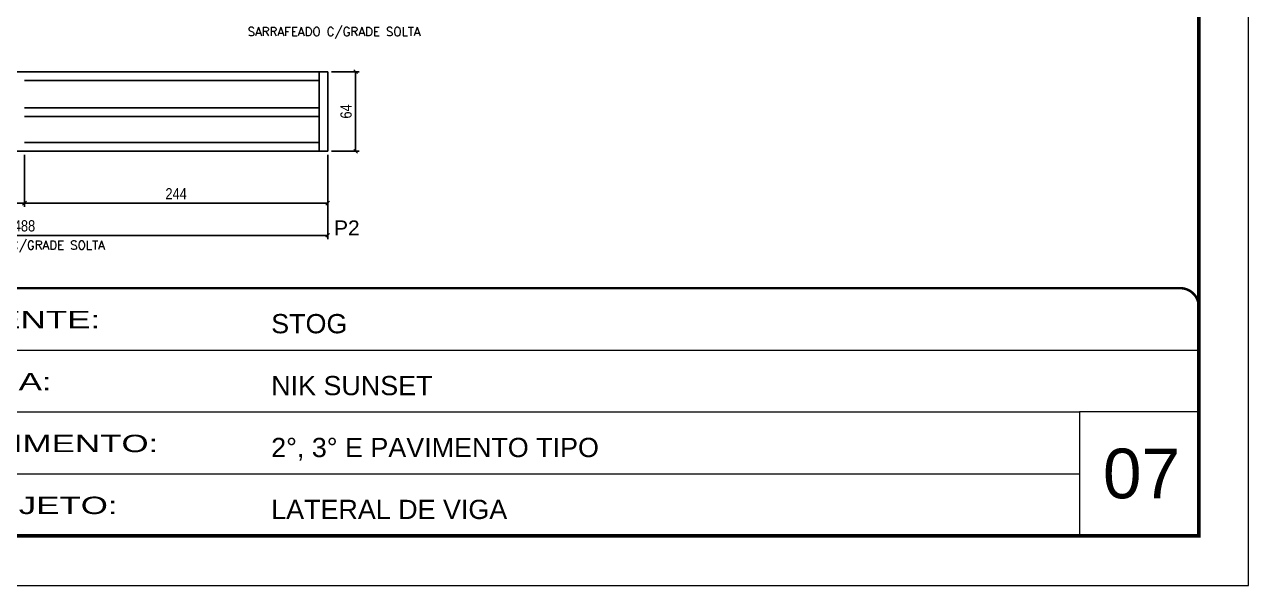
# Model space of a CAD drawing. Extents: x -10448 to -1189, y -11772 to 17235.
# Drawn here: x -6765 to -5780, y 14646 to 15097 of the extents above; entities that cross this region are included whole.
import ezdxf

# ---------------------------------------------------------------- set-up
doc = ezdxf.new("R2010")
doc.units = 0
doc.linetypes.add('CONTINUO', pattern=[0])
doc.linetypes.add('DASHED', pattern=[0.75, 0.5, -0.25])
for name, color, linetype in [('5', 5, 'Continuous'), ('COTA', 241, 'Continuous'), ('Painéis', 200, 'Continuous'), ('SARR_2.2x7', 40, 'Continuous')]:
    doc.layers.add(name, color=color, linetype=linetype)
for name, color, linetype, lineweight in [('CARIMBO', 255, 'Continuous', 9), ('Folhas', 255, 'Continuous', 9), ('SARRAFO DE PRESSAO', 251, 'DASHED', 9)]:
    doc.layers.add(name, color=color, linetype=linetype, lineweight=lineweight)
doc.styles.add('ARIAL', font='arial.ttf')
doc.styles.add('COTA TECNICA-50', font='techl___.ttf', dxfattribs={"height": 9})
doc.styles.add('Romans', font='romans.shx')
doc.styles.get("Standard").update_dxf_attribs({"font": 'arial.ttf'})
doc.styles.add('Tecnologia', font='')
doc.styles.get('Tecnologia').set_extended_font_data('Forgotten Futurist')
doc.dimstyles.new('COTA PAINEL-50', dxfattribs={"dimtxt": 9, "dimasz": 3, "dimexe": 3, "dimexo": 3, "dimgap": 3, "dimtad": 1, "dimdec": 1, "dimzin": 12, "dimdsep": 46, "dimtxsty": 'COTA TECNICA-50', "dimblk1": 'OBLIQUE', "dimblk2": 'OBLIQUE', "dimsah": 1, "dimcen": 0.9, "dimclrd": 4, "dimclre": 4, "dimclrt": 240, "dimadec": 1, "dimazin": 3, "dimtfac": 1, "dimtdec": 1, "dimtmove": 0, "dimatfit": 3, "dimfxl": 1, "dimtolj": 1, "dimtzin": 12, "dimarcsym": 0})

# ---------------------------------------------------------------- blocks, each defined once
blk = doc.blocks.new('9999999999')
at = {"color": 30, "linetype": 'CONTINUO'}
for p, q in [((98564.56, 34379.64), (99583.98, 34379.64)), ((98564.56, 34329.83), (99487.98, 34329.83)), ((99583.98, 34329.83), (99487.98, 34329.83)), ((99487.98, 34329.83), (99487.98, 34230.21)), ((98564.56, 34280.02), (99487.98, 34280.02))]:
    blk.add_line(p, q, dxfattribs=at)
at = {"color": 30, "linetype": 'CONTINUO', "const_width": 2}
blk.add_lwpolyline([(99583.98, 34230.21), (99583.98, 34414.45, 0.414214), (99568.98, 34429.45), (98228.98, 34429.45, 0.414214), (98213.98, 34414.45), (98213.98, 34245.21, 0.414214), (98228.98, 34230.21), (99583.98, 34230.21)], format="xyb", dxfattribs=at)
at = {"layer": 'Folhas'}
blk.add_lwpolyline([(98138.98, 34190.21), (99623.98, 34190.21), (99623.98, 35240.21), (98138.98, 35240.21)], close=True, dxfattribs=at)
at = {"layer": 'Folhas', "color": 30, "const_width": 3}
blk.add_lwpolyline([(98213.98, 34230.21), (99583.98, 34230.21), (99583.98, 35200.21), (98213.98, 35200.21)], close=True, dxfattribs=at)
at = {"color": 7, "linetype": 'Continuous', "ltscale": 5, "style": 'ARIAL'}
for s, height, p in [('STOG', 15.483, (98837.68, 34393.13)), ('NIK SUNSET', 15.483, (98837.68, 34343.32)), ('2°, 3° E PAVIMENTO TIPO', 15.4829, (98837.68, 34293.51)), ('LATERAL DE VIGA', 15.4829, (98837.68, 34243.7))]:
    blk.add_text(s, height=height, dxfattribs=at).set_placement(p)
at = {"layer": 'Folhas', "color": 7, "style": 'Tecnologia', "width": 1.5}
for s, p in [('CLIENTE:', (98573.65, 34397.17)), ('OBRA:', (98573.65, 34347.31)), ('PAVIMENTO:', (98573.65, 34297.5)), ('PROJETO:', (98573.65, 34247.69))]:
    blk.add_text(s, height=14, dxfattribs=at).set_placement(p)
blk = doc.blocks.new('_Oblique')
at = {"color": 0, "linetype": 'ByBlock', "lineweight": -2}
blk.add_line((-0.5, -0.5), (0.5, 0.5), dxfattribs=at)
blk = doc.blocks.new('*D97')
at = {"layer": 'COTA', "color": 4, "linetype": 'ByBlock', "lineweight": -2, "transparency": 16777216}
for p, q in [((-6764.59, 14992.05), (-6764.59, 14950.29)), ((-6520.59, 14992.05), (-6520.59, 14950.29)), ((-6764.59, 14953.29), (-6520.59, 14953.29))]:
    blk.add_line(p, q, dxfattribs=at)
at = {"layer": 'Defpoints', "color": 0, "linetype": 'ByBlock', "transparency": 16777216}
for p in [(-6764.59, 14995.05), (-6520.59, 14995.05), (-6520.59, 14953.29)]:
    blk.add_point(p, dxfattribs=at)
at = {"layer": 'COTA', "color": 4, "linetype": 'ByBlock', "lineweight": -2, "transparency": 16777216, "xscale": 3, "yscale": 3, "zscale": 3, "rotation": 180}
blk.add_blockref('_Oblique', (-6764.59, 14953.29), dxfattribs=at)
at = {"layer": 'COTA', "color": 4, "linetype": 'ByBlock', "lineweight": -2, "transparency": 16777216, "xscale": 3, "yscale": 3, "zscale": 3}
blk.add_blockref('_Oblique', (-6520.59, 14953.29), dxfattribs=at)
at = {"layer": 'COTA', "color": 240, "linetype": 'ByBlock', "transparency": 16777216, "insert": (-6642.59, 14960.86), "char_height": 9, "attachment_point": 5, "style": 'COTA TECNICA-50'}
blk.add_mtext('\\A1;244', dxfattribs=at)
blk = doc.blocks.new('*D1228')
at = {"layer": 'COTA', "color": 4, "linetype": 'ByBlock', "lineweight": -2, "transparency": 16777216}
for p, q in [((-7008.59, 14992.05), (-7008.59, 14950.29)), ((-6764.59, 14992.05), (-6764.59, 14950.29)), ((-7008.59, 14953.29), (-6764.59, 14953.29))]:
    blk.add_line(p, q, dxfattribs=at)
at = {"layer": 'Defpoints', "color": 0, "linetype": 'ByBlock', "transparency": 16777216}
for p in [(-7008.59, 14995.05), (-6764.59, 14995.05), (-6764.59, 14953.29)]:
    blk.add_point(p, dxfattribs=at)
at = {"layer": 'COTA', "color": 4, "linetype": 'ByBlock', "lineweight": -2, "transparency": 16777216, "xscale": 3, "yscale": 3, "zscale": 3, "rotation": 180}
blk.add_blockref('_Oblique', (-7008.59, 14953.29), dxfattribs=at)
at = {"layer": 'COTA', "color": 4, "linetype": 'ByBlock', "lineweight": -2, "transparency": 16777216, "xscale": 3, "yscale": 3, "zscale": 3}
blk.add_blockref('_Oblique', (-6764.59, 14953.29), dxfattribs=at)
at = {"layer": 'COTA', "color": 240, "linetype": 'ByBlock', "transparency": 16777216, "insert": (-6886.59, 14960.86), "char_height": 9, "attachment_point": 5, "style": 'COTA TECNICA-50'}
blk.add_mtext('\\A1;244', dxfattribs=at)
blk = doc.blocks.new('*D1230')
at = {"layer": 'COTA', "color": 4, "linetype": 'ByBlock', "lineweight": -2, "transparency": 16777216}
for p, q in [((-6517.59, 15059.05), (-6495.23, 15059.05)), ((-6498.23, 14995.05), (-6498.23, 15059.05)), ((-6517.59, 14995.05), (-6495.23, 14995.05))]:
    blk.add_line(p, q, dxfattribs=at)
at = {"layer": 'Defpoints', "color": 0, "linetype": 'ByBlock', "transparency": 16777216}
for p in [(-6520.59, 15059.05), (-6498.23, 15059.05), (-6520.59, 14995.05)]:
    blk.add_point(p, dxfattribs=at)
at = {"layer": 'COTA', "color": 4, "linetype": 'ByBlock', "lineweight": -2, "transparency": 16777216, "xscale": 3, "yscale": 3, "zscale": 3}
for p, rotation in [((-6498.23, 15059.05), 90), ((-6498.23, 14995.05), 270)]:
    blk.add_blockref('_Oblique', p, dxfattribs=dict(at, rotation=rotation))
at = {"layer": 'COTA', "color": 240, "linetype": 'ByBlock', "transparency": 16777216, "insert": (-6505.82, 15027.05), "char_height": 9, "attachment_point": 5, "rotation": 90, "style": 'COTA TECNICA-50'}
blk.add_mtext('\\A1;64', dxfattribs=at)
blk = doc.blocks.new('*D1232')
at = {"layer": 'COTA', "color": 4, "linetype": 'ByBlock', "lineweight": -2, "transparency": 16777216}
for p, q in [((-7008.59, 14992.05), (-7008.59, 14924.39)), ((-6520.59, 14992.05), (-6520.59, 14924.39)), ((-7008.59, 14927.39), (-6520.59, 14927.39))]:
    blk.add_line(p, q, dxfattribs=at)
at = {"layer": 'Defpoints', "color": 0, "linetype": 'ByBlock', "transparency": 16777216}
for p in [(-7008.59, 14995.05), (-6520.59, 14995.05), (-6520.59, 14927.39)]:
    blk.add_point(p, dxfattribs=at)
at = {"layer": 'COTA', "color": 4, "linetype": 'ByBlock', "lineweight": -2, "transparency": 16777216, "xscale": 3, "yscale": 3, "zscale": 3, "rotation": 180}
blk.add_blockref('_Oblique', (-7008.59, 14927.39), dxfattribs=at)
at = {"layer": 'COTA', "color": 4, "linetype": 'ByBlock', "lineweight": -2, "transparency": 16777216, "xscale": 3, "yscale": 3, "zscale": 3}
blk.add_blockref('_Oblique', (-6520.59, 14927.39), dxfattribs=at)
at = {"layer": 'COTA', "color": 240, "linetype": 'ByBlock', "transparency": 16777216, "insert": (-6764.59, 14934.97), "char_height": 9, "attachment_point": 5, "style": 'COTA TECNICA-50'}
blk.add_mtext('\\A1;488', dxfattribs=at)

msp = doc.modelspace()

# ---------------------------------------------------------------- linework, layer by layer
at = {"layer": 'Painéis', "linetype": 'Continuous'}
for p, q in [((-6520.59, 15059.05), (-7008.59, 15059.05)), ((-6520.59, 14995.05), (-6520.59, 15059.05)), ((-7008.59, 14995.05), (-6520.59, 14995.05))]:
    msp.add_line(p, q, dxfattribs=at)
at = {"layer": 'SARR_2.2x7', "linetype": 'Continuous'}
for p, q in [((-6527.59, 14995.05), (-6527.59, 15059.05)), ((-6764.59, 15052.05), (-6527.59, 15052.05)), ((-6764.59, 15030.05), (-6527.59, 15030.05)), ((-6764.59, 15023.05), (-6527.59, 15023.05)), ((-6764.59, 15002.05), (-6527.59, 15002.05))]:
    msp.add_line(p, q, dxfattribs=at)

# ---------------------------------------------------------------- block references
at = {"layer": 'SARRAFO DE PRESSAO', "color": 6, "linetype": 'ByBlock'}
msp.add_blockref('9999999999', (-105403.76, -19544.55), dxfattribs=at)

# ---------------------------------------------------------------- texts
at = {"layer": '5', "linetype": 'Continuous'}
msp.add_text('P2', height=12, rotation=0.00004, dxfattribs=at).set_placement((-6515.47, 14927.36))
at = {"layer": 'CARIMBO', "style": 'ARIAL'}
msp.add_text('07', height=40, dxfattribs=at).set_placement((-5896.92, 14715.8))
at = {"layer": 'Painéis', "color": 1, "char_height": 7, "attachment_point": 5, "style": 'Romans'}
for insert in [(-6515.48, 15090.13), (-6769.54, 14918.36)]:
    msp.add_mtext('\\A1;SARRAFEADO C/GRADE SOLTA', dxfattribs=dict(at, insert=insert))

# ---------------------------------------------------------------- dimensions: what is measured, and where the dimension line sits
at = {"layer": 'COTA', "linetype": 'ByBlock'}
dim = msp.add_linear_dim(base=(-6498.23, 15059.05), p1=(-6520.59, 14995.05), p2=(-6520.59, 15059.05), angle=90, dimstyle='COTA PAINEL-50', dxfattribs=at)
dim.commit()
dim.dimension.update_dxf_attribs({"geometry": '*D1230', "text_midpoint": (-6505.82, 15027.05)})
for base, p2, picture, middle in [((-6764.59, 14953.29), (-6764.59, 14995.05), '*D1228', (-6886.59, 14960.86)), ((-6520.59, 14927.39), (-6520.59, 14995.05), '*D1232', (-6764.59, 14934.97))]:
    dim = msp.add_linear_dim(base=base, p1=(-7008.59, 14995.05), p2=p2, dimstyle='COTA PAINEL-50', dxfattribs=at)
    dim.commit()
    dim.dimension.update_dxf_attribs({"geometry": picture, "text_midpoint": middle})
dim = msp.add_linear_dim(base=(-6520.59, 14953.29), p1=(-6764.59, 14995.05), p2=(-6520.59, 14995.05), dimstyle='COTA PAINEL-50', override={"dimarcsym": 1}, dxfattribs=at)
dim.commit()
dim.dimension.update_dxf_attribs({"geometry": '*D97', "text_midpoint": (-6642.59, 14960.86)})

doc.saveas('drawing.dxf')
